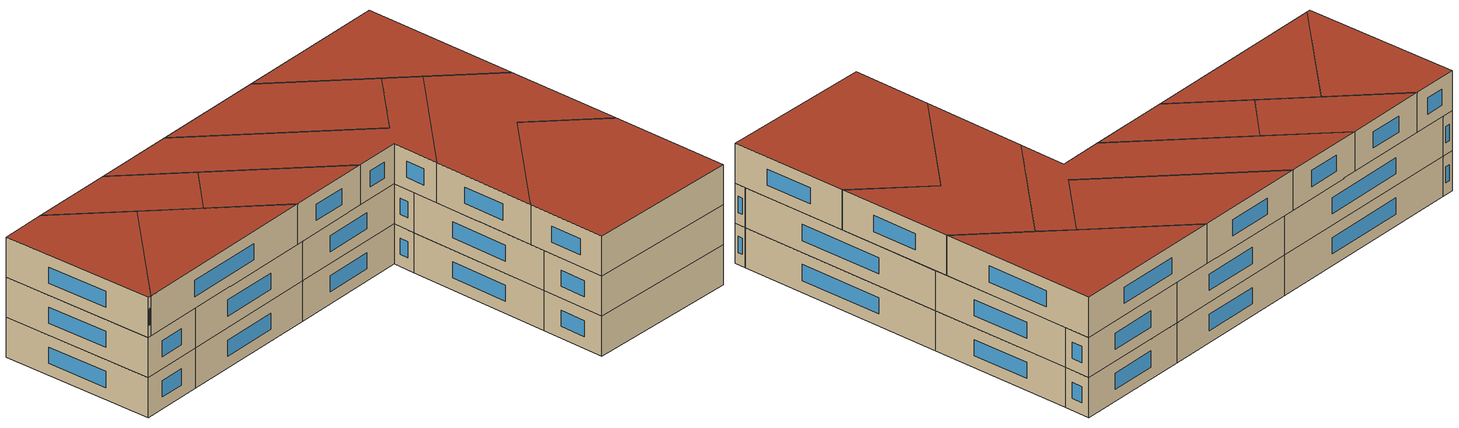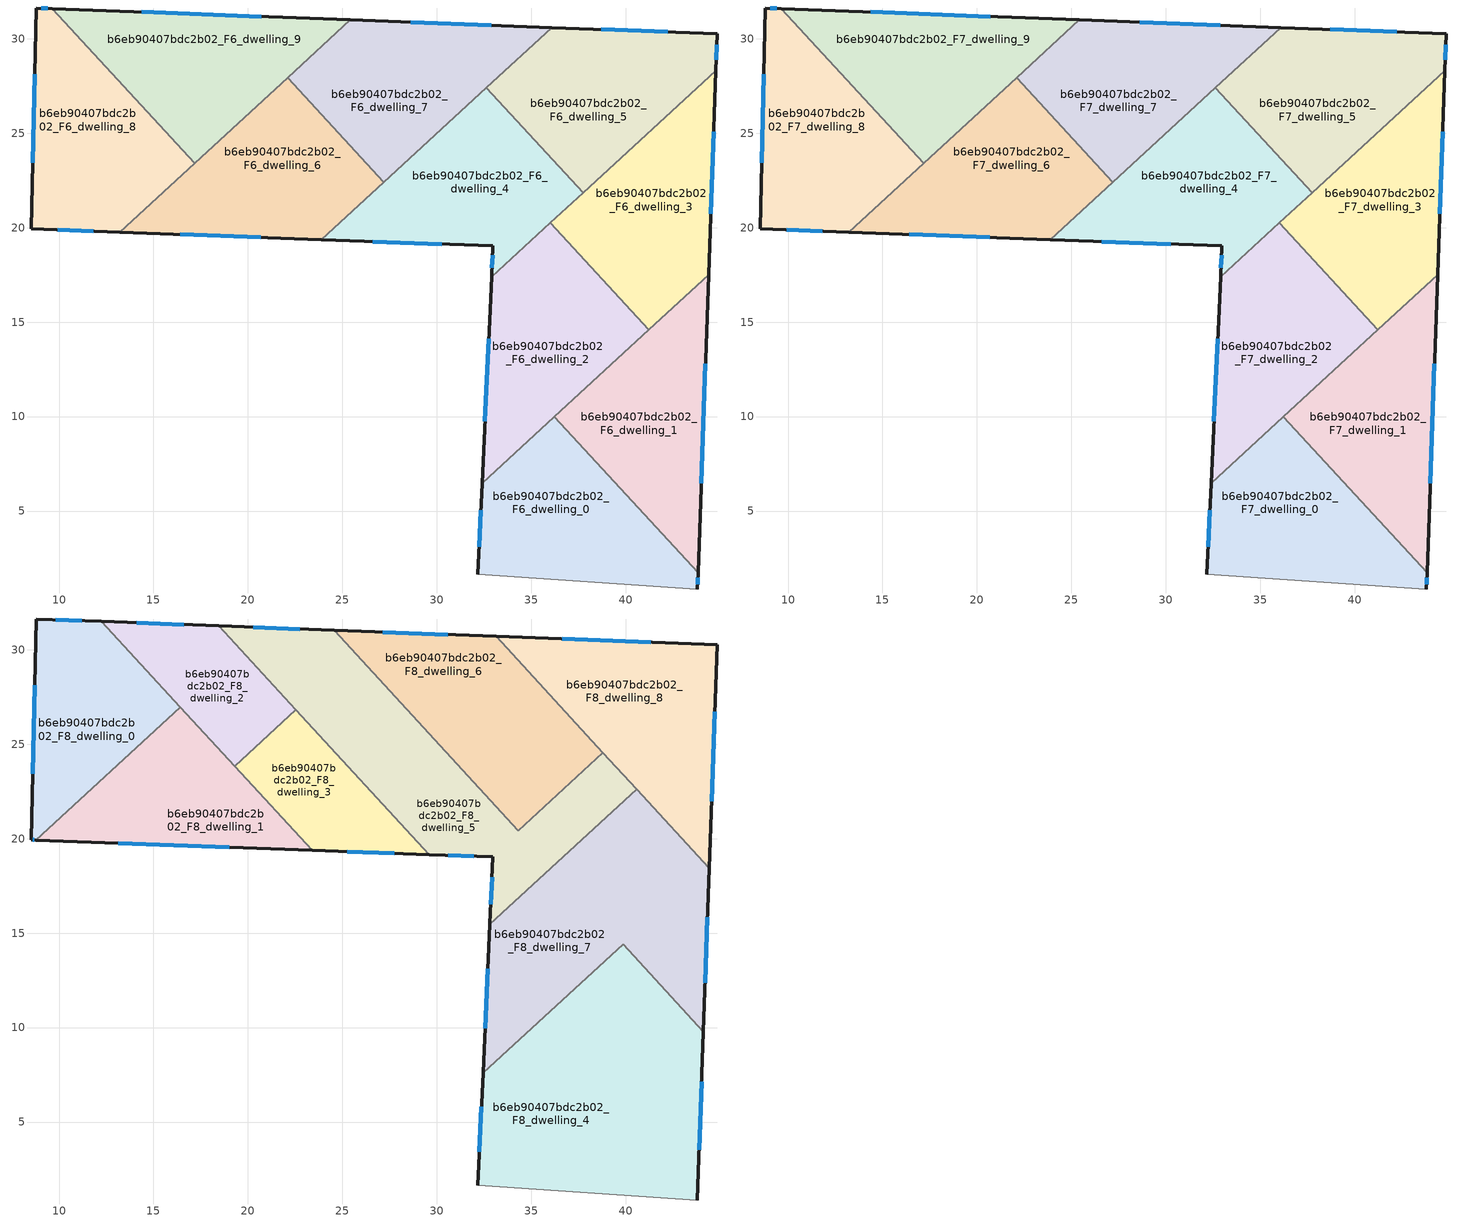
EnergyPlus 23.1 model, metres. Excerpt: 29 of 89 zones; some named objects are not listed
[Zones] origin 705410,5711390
b6eb90407bdc2b02_F6_dwelling_0
 floor to b6eb90407bdc2b02_F5_dwelling_0 (EU_floor_Construction): 36.22,10 43.82,1.74 43.79,0.87 32.17,1.66 32.39,6.48 z18
 wall outside (EU_wall_Construction): 43.79,0.87 43.82,1.74 / 32.39,6.48 32.17,1.66 z18:21
 wall to b6eb90407bdc2b02_F6_dwelling_1 (EU_wall_Construction): 43.82,1.74 36.22,10 z18:21
 wall adiabatic (EU_wall_Construction): 32.17,1.66 43.79,0.87 z18:21
 wall to b6eb90407bdc2b02_F6_dwelling_2 (EU_wall_Construction): 36.22,10 32.39,6.48 z18:21
 window (EU_Window_Construction): 43.8,1.13 43.82,1.48 / 32.33,5.04 32.24,3.1 z18.9:20.1
b6eb90407bdc2b02_F6_dwelling_1
 floor to b6eb90407bdc2b02_F5_dwelling_1 (EU_floor_Construction): 44.38,17.52 43.82,1.74 36.22,10 z18
 wall outside (EU_wall_Construction): 43.82,1.74 44.38,17.52 z18:21
 wall to b6eb90407bdc2b02_F6_dwelling_3 (EU_wall_Construction): 44.38,17.52 41.21,14.6 z18:21
 wall to b6eb90407bdc2b02_F6_dwelling_2 (EU_wall_Construction): 41.21,14.6 36.22,10 z18:21
 window (EU_Window_Construction): 43.99,6.46 44.22,12.79 z18.9:20.1
b6eb90407bdc2b02_F6_dwelling_2
 floor to b6eb90407bdc2b02_F5_dwelling_2 (EU_floor_Construction): 36.01,20.25 41.21,14.6 32.39,6.48 32.9,17.39 z18
 wall outside (EU_wall_Construction): 32.9,17.39 32.39,6.48 z18:21
 wall to b6eb90407bdc2b02_F6_dwelling_3 (EU_wall_Construction): 41.21,14.6 36.01,20.25 z18:21
 wall to b6eb90407bdc2b02_F6_dwelling_4 (EU_wall_Construction): 36.01,20.25 32.9,17.39 z18:21
 window (EU_Window_Construction): 32.74,14.12 32.54,9.75 z18.9:20.1
b6eb90407bdc2b02_F6_dwelling_3
 floor to b6eb90407bdc2b02_F5_dwelling_3 (EU_floor_Construction): 44.77,28.31 44.38,17.52 41.21,14.6 36.01,20.25 z18
 wall outside (EU_wall_Construction): 44.38,17.52 44.77,28.31 z18:21
 wall to b6eb90407bdc2b02_F6_dwelling_5 (EU_wall_Construction): 44.77,28.31 37.74,21.85 z18:21
 wall to b6eb90407bdc2b02_F6_dwelling_4 (EU_wall_Construction): 37.74,21.85 36.01,20.25 z18:21
 window (EU_Window_Construction): 44.5,20.75 44.65,25.08 z18.9:20.1
b6eb90407bdc2b02_F6_dwelling_4
 floor to b6eb90407bdc2b02_F5_dwelling_4 (EU_floor_Construction): 32.63,27.41 37.74,21.85 32.9,17.39 32.97,19.03 23.89,19.37 z18
 wall outside (EU_wall_Construction): 23.89,19.37 32.97,19.03 32.9,17.39 z18:21
 wall to b6eb90407bdc2b02_F6_dwelling_5 (EU_wall_Construction): 37.74,21.85 32.63,27.41 z18:21
 wall to b6eb90407bdc2b02_F6_dwelling_7 (EU_wall_Construction): 32.63,27.41 27.2,22.42 z18:21
 wall to b6eb90407bdc2b02_F6_dwelling_6 (EU_wall_Construction): 27.2,22.42 23.89,19.37 z18:21
 window (EU_Window_Construction): 32.95,18.54 32.92,17.88 / 26.6,19.27 30.25,19.13 z18.9:20.1
b6eb90407bdc2b02_F6_dwelling_5
 floor to b6eb90407bdc2b02_F5_dwelling_5 (EU_floor_Construction): 44.83,30.26 44.77,28.31 37.74,21.85 32.63,27.41 36.08,30.59 z18
 wall outside (EU_wall_Construction): 44.77,28.31 44.83,30.26 36.08,30.59 z18:21
 wall to b6eb90407bdc2b02_F6_dwelling_7 (EU_wall_Construction): 36.08,30.59 32.63,27.41 z18:21
 window (EU_Window_Construction): 42.21,30.36 38.7,30.49 / 44.79,28.9 44.81,29.68 z18.9:20.1
b6eb90407bdc2b02_F6_dwelling_6
 floor to b6eb90407bdc2b02_F5_dwelling_6 (EU_floor_Construction): 22.11,27.95 27.2,22.42 23.89,19.37 13.21,19.76 z18
 wall outside (EU_wall_Construction): 13.21,19.76 23.89,19.37 z18:21
 wall to b6eb90407bdc2b02_F6_dwelling_7 (EU_wall_Construction): 27.2,22.42 22.11,27.95 z18:21
 wall to b6eb90407bdc2b02_F6_dwelling_9 (EU_wall_Construction): 22.11,27.95 17.18,23.41 z18:21
 wall to b6eb90407bdc2b02_F6_dwelling_8 (EU_wall_Construction): 17.18,23.41 13.21,19.76 z18:21
 window (EU_Window_Construction): 16.41,19.64 20.69,19.49 z18.9:20.1
b6eb90407bdc2b02_F6_dwelling_7
 floor to b6eb90407bdc2b02_F5_dwelling_7 (EU_floor_Construction): 36.08,30.59 27.2,22.42 22.11,27.95 25.42,31 z18
 wall outside (EU_wall_Construction): 36.08,30.59 25.42,31 z18:21
 wall to b6eb90407bdc2b02_F6_dwelling_9 (EU_wall_Construction): 25.42,31 22.11,27.95 z18:21
 window (EU_Window_Construction): 32.89,30.71 28.61,30.88 z18.9:20.1
b6eb90407bdc2b02_F6_dwelling_8
 floor to b6eb90407bdc2b02_F5_dwelling_8 (EU_floor_Construction): 9.65,31.6 17.18,23.41 13.21,19.76 8.54,19.94 8.8,31.63 z18
 wall outside (EU_wall_Construction): 9.65,31.6 8.8,31.63 8.54,19.94 13.21,19.76 z18:21
 wall to b6eb90407bdc2b02_F6_dwelling_9 (EU_wall_Construction): 17.18,23.41 9.65,31.6 z18:21
 window (EU_Window_Construction): 9.94,19.88 11.81,19.81 / 8.72,28.13 8.61,23.44 / 9.39,31.61 9.05,31.62 z18.9:20.1
b6eb90407bdc2b02_F6_dwelling_9
 floor to b6eb90407bdc2b02_F5_dwelling_9 (EU_floor_Construction): 25.42,31 17.18,23.41 9.65,31.6 z18
 wall outside (EU_wall_Construction): 25.42,31 9.65,31.6 z18:21
 window (EU_Window_Construction): 20.7,31.18 14.37,31.42 z18.9:20.1
b6eb90407bdc2b02_F7_dwelling_0
 floor to b6eb90407bdc2b02_F6_dwelling_0 (EU_floor_Construction): 36.22,10 43.82,1.74 43.79,0.87 32.17,1.66 32.39,6.48 z21
 wall outside (EU_wall_Construction): 43.79,0.87 43.82,1.74 / 32.39,6.48 32.17,1.66 z21:24
 wall to b6eb90407bdc2b02_F7_dwelling_1 (EU_wall_Construction): 43.82,1.74 36.22,10 z21:24
 wall adiabatic (EU_wall_Construction): 32.17,1.66 43.79,0.87 z21:24
 wall to b6eb90407bdc2b02_F7_dwelling_2 (EU_wall_Construction): 36.22,10 32.39,6.48 z21:24
 window (EU_Window_Construction): 43.8,1.13 43.82,1.48 / 32.33,5.04 32.24,3.1 z21.9:23.1
b6eb90407bdc2b02_F7_dwelling_1
 floor to b6eb90407bdc2b02_F6_dwelling_1 (EU_floor_Construction): 44.38,17.52 43.82,1.74 36.22,10 z21
 wall outside (EU_wall_Construction): 43.82,1.74 44.38,17.52 z21:24
 wall to b6eb90407bdc2b02_F7_dwelling_3 (EU_wall_Construction): 44.38,17.52 41.21,14.6 z21:24
 wall to b6eb90407bdc2b02_F7_dwelling_2 (EU_wall_Construction): 41.21,14.6 36.22,10 z21:24
 window (EU_Window_Construction): 43.99,6.46 44.22,12.79 z21.9:23.1
b6eb90407bdc2b02_F7_dwelling_2
 floor to b6eb90407bdc2b02_F6_dwelling_2 (EU_floor_Construction): 36.01,20.25 41.21,14.6 32.39,6.48 32.9,17.39 z21
 wall outside (EU_wall_Construction): 32.9,17.39 32.39,6.48 z21:24
 wall to b6eb90407bdc2b02_F7_dwelling_3 (EU_wall_Construction): 41.21,14.6 36.01,20.25 z21:24
 wall to b6eb90407bdc2b02_F7_dwelling_4 (EU_wall_Construction): 36.01,20.25 32.9,17.39 z21:24
 window (EU_Window_Construction): 32.74,14.12 32.54,9.75 z21.9:23.1
b6eb90407bdc2b02_F7_dwelling_3
 floor to b6eb90407bdc2b02_F6_dwelling_3 (EU_floor_Construction): 44.77,28.31 44.38,17.52 41.21,14.6 36.01,20.25 z21
 wall outside (EU_wall_Construction): 44.38,17.52 44.77,28.31 z21:24
 wall to b6eb90407bdc2b02_F7_dwelling_5 (EU_wall_Construction): 44.77,28.31 37.74,21.85 z21:24
 wall to b6eb90407bdc2b02_F7_dwelling_4 (EU_wall_Construction): 37.74,21.85 36.01,20.25 z21:24
 window (EU_Window_Construction): 44.5,20.75 44.65,25.08 z21.9:23.1
b6eb90407bdc2b02_F7_dwelling_4
 floor to b6eb90407bdc2b02_F6_dwelling_4 (EU_floor_Construction): 32.63,27.41 37.74,21.85 32.9,17.39 32.97,19.03 23.89,19.37 z21
 wall outside (EU_wall_Construction): 23.89,19.37 32.97,19.03 32.9,17.39 z21:24
 wall to b6eb90407bdc2b02_F7_dwelling_5 (EU_wall_Construction): 37.74,21.85 32.63,27.41 z21:24
 wall to b6eb90407bdc2b02_F7_dwelling_7 (EU_wall_Construction): 32.63,27.41 27.2,22.42 z21:24
 wall to b6eb90407bdc2b02_F7_dwelling_6 (EU_wall_Construction): 27.2,22.42 23.89,19.37 z21:24
 window (EU_Window_Construction): 32.95,18.54 32.92,17.88 / 26.6,19.27 30.25,19.13 z21.9:23.1
b6eb90407bdc2b02_F7_dwelling_5
 floor to b6eb90407bdc2b02_F6_dwelling_5 (EU_floor_Construction): 44.83,30.26 44.77,28.31 37.74,21.85 32.63,27.41 36.08,30.59 z21
 wall outside (EU_wall_Construction): 44.77,28.31 44.83,30.26 36.08,30.59 z21:24
 wall to b6eb90407bdc2b02_F7_dwelling_7 (EU_wall_Construction): 36.08,30.59 32.63,27.41 z21:24
 window (EU_Window_Construction): 42.21,30.36 38.7,30.49 / 44.79,28.9 44.81,29.68 z21.9:23.1
b6eb90407bdc2b02_F7_dwelling_6
 floor to b6eb90407bdc2b02_F6_dwelling_6 (EU_floor_Construction): 22.11,27.95 27.2,22.42 23.89,19.37 13.21,19.76 z21
 wall outside (EU_wall_Construction): 13.21,19.76 23.89,19.37 z21:24
 wall to b6eb90407bdc2b02_F7_dwelling_7 (EU_wall_Construction): 27.2,22.42 22.11,27.95 z21:24
 wall to b6eb90407bdc2b02_F7_dwelling_9 (EU_wall_Construction): 22.11,27.95 17.18,23.41 z21:24
 wall to b6eb90407bdc2b02_F7_dwelling_8 (EU_wall_Construction): 17.18,23.41 13.21,19.76 z21:24
 window (EU_Window_Construction): 16.41,19.64 20.69,19.49 z21.9:23.1
b6eb90407bdc2b02_F7_dwelling_7
 floor to b6eb90407bdc2b02_F6_dwelling_7 (EU_floor_Construction): 36.08,30.59 27.2,22.42 22.11,27.95 25.42,31 z21
 wall outside (EU_wall_Construction): 36.08,30.59 25.42,31 z21:24
 wall to b6eb90407bdc2b02_F7_dwelling_9 (EU_wall_Construction): 25.42,31 22.11,27.95 z21:24
 window (EU_Window_Construction): 32.89,30.71 28.61,30.88 z21.9:23.1
b6eb90407bdc2b02_F7_dwelling_8
 floor to b6eb90407bdc2b02_F6_dwelling_8 (EU_floor_Construction): 9.65,31.6 17.18,23.41 13.21,19.76 8.54,19.94 8.8,31.63 z21
 wall outside (EU_wall_Construction): 9.65,31.6 8.8,31.63 8.54,19.94 13.21,19.76 z21:24
 wall to b6eb90407bdc2b02_F7_dwelling_9 (EU_wall_Construction): 17.18,23.41 9.65,31.6 z21:24
 window (EU_Window_Construction): 9.94,19.88 11.81,19.81 / 8.72,28.13 8.61,23.44 / 9.39,31.61 9.05,31.62 z21.9:23.1
b6eb90407bdc2b02_F7_dwelling_9
 floor to b6eb90407bdc2b02_F6_dwelling_9 (EU_floor_Construction): 25.42,31 17.18,23.41 9.65,31.6 z21
 wall outside (EU_wall_Construction): 25.42,31 9.65,31.6 z21:24
 window (EU_Window_Construction): 20.7,31.18 14.37,31.42 z21.9:23.1
b6eb90407bdc2b02_F8_dwelling_0
 floor to b6eb90407bdc2b02_F7_dwelling_8 (EU_floor_Construction): 9.65,31.6 15.06,25.72 8.77,19.93 8.54,19.94 8.8,31.63 z24
 floor to b6eb90407bdc2b02_F7_dwelling_9 (EU_floor_Construction): 12.24,31.5 16.42,26.97 15.06,25.72 9.65,31.6 z24
 wall outside (EU_wall_Construction): 12.24,31.5 8.8,31.63 8.54,19.94 8.77,19.93 z24:27
 wall to b6eb90407bdc2b02_F8_dwelling_1 (EU_wall_Construction): 8.77,19.93 16.42,26.97 z24:27
 wall to b6eb90407bdc2b02_F8_dwelling_2 (EU_wall_Construction): 16.42,26.97 12.24,31.5 z24:27
 window (EU_Window_Construction): 8.61,19.93 8.7,19.93 / 8.72,28.13 8.61,23.44 / 11.21,31.54 9.83,31.59 z24.9:26.1
 roof outside (EU_roof_Construction): 16.42,26.97 12.24,31.5 8.8,31.63 8.54,19.94 8.77,19.93 z27
b6eb90407bdc2b02_F8_dwelling_1
 floor to b6eb90407bdc2b02_F7_dwelling_6 (EU_floor_Construction): 18.54,24.66 23.39,19.39 13.22,19.76 z24
 floor to b6eb90407bdc2b02_F7_dwelling_8 (EU_floor_Construction): 15.06,25.72 17.18,23.41 13.22,19.76 8.77,19.93 z24
 floor to b6eb90407bdc2b02_F7_dwelling_9 (EU_floor_Construction): 16.42,26.97 18.54,24.66 17.18,23.41 15.06,25.72 z24
 wall outside (EU_wall_Construction): 8.77,19.93 23.39,19.39 z24:27
 wall to b6eb90407bdc2b02_F8_dwelling_3 (EU_wall_Construction): 23.39,19.39 19.3,23.83 z24:27
 wall to b6eb90407bdc2b02_F8_dwelling_2 (EU_wall_Construction): 19.3,23.83 16.42,26.97 z24:27
 window (EU_Window_Construction): 13.14,19.77 19.01,19.55 z24.9:26.1
 roof outside (EU_roof_Construction): 23.39,19.39 16.42,26.97 8.77,19.93 z27
b6eb90407bdc2b02_F8_dwelling_2
 floor to b6eb90407bdc2b02_F7_dwelling_9 (EU_floor_Construction): 18.45,31.26 21.78,27.65 18.54,24.66 12.24,31.5 z24
 floor to b6eb90407bdc2b02_F7_dwelling_6 (EU_floor_Construction): 21.78,27.65 22.54,26.82 19.3,23.83 18.54,24.66 z24
 wall outside (EU_wall_Construction): 18.45,31.26 12.24,31.5 z24:27
 wall to b6eb90407bdc2b02_F8_dwelling_3 (EU_wall_Construction): 19.3,23.83 22.54,26.82 z24:27
 wall to b6eb90407bdc2b02_F8_dwelling_5 (EU_wall_Construction): 22.54,26.82 18.45,31.26 z24:27
 window (EU_Window_Construction): 16.59,31.33 14.1,31.43 z24.9:26.1
 roof outside (EU_roof_Construction): 22.54,26.82 18.45,31.26 12.24,31.5 19.3,23.83 z27
b6eb90407bdc2b02_F8_dwelling_3
 floor to b6eb90407bdc2b02_F7_dwelling_4 (EU_floor_Construction): 26.87,22.11 29.59,19.16 23.89,19.37 z24
 floor to b6eb90407bdc2b02_F7_dwelling_6 (EU_floor_Construction): 22.54,26.82 26.87,22.11 23.89,19.37 23.39,19.39 19.3,23.83 z24
 wall outside (EU_wall_Construction): 23.39,19.39 29.59,19.16 z24:27
 wall to b6eb90407bdc2b02_F8_dwelling_5 (EU_wall_Construction): 29.59,19.16 22.54,26.82 z24:27
 window (EU_Window_Construction): 25.25,19.32 27.74,19.23 z24.9:26.1
 roof outside (EU_roof_Construction): 29.59,19.16 22.54,26.82 19.3,23.83 23.39,19.39 z27
b6eb90407bdc2b02_F8_dwelling_4
 floor to b6eb90407bdc2b02_F7_dwelling_0 (EU_floor_Construction): 36.22,10 43.82,1.74 43.79,0.87 32.17,1.66 32.39,6.48 z24
 floor to b6eb90407bdc2b02_F7_dwelling_1 (EU_floor_Construction): 40.39,13.84 44.11,9.79 43.82,1.74 36.22,10 z24
 floor to b6eb90407bdc2b02_F7_dwelling_2 (EU_floor_Construction): 39.85,14.42 40.39,13.84 32.39,6.48 32.44,7.6 z24
 wall outside (EU_wall_Construction): 32.44,7.6 32.17,1.66 / 43.79,0.87 44.11,9.79 z24:27
 wall adiabatic (EU_wall_Construction): 32.17,1.66 43.79,0.87 z24:27
 wall to b6eb90407bdc2b02_F8_dwelling_7 (EU_wall_Construction): 44.11,9.79 39.85,14.42 32.44,7.6 z24:27
 window (EU_Window_Construction): 32.36,5.82 32.25,3.44 / 43.89,3.54 44.02,7.12 z24.9:26.1
 roof outside (EU_roof_Construction): 43.79,0.87 44.11,9.79 39.85,14.42 32.44,7.6 32.17,1.66 z27
b6eb90407bdc2b02_F8_dwelling_5
 floor to b6eb90407bdc2b02_F7_dwelling_2 (EU_floor_Construction): 36.01,20.25 36.92,19.26 32.81,15.47 32.9,17.39 z24
 floor to b6eb90407bdc2b02_F7_dwelling_4 (EU_floor_Construction): 36.88,22.79 37.74,21.85 32.9,17.39 32.97,19.03 29.59,19.16 26.87,22.11 30.06,25.05 34.32,20.43 z24
 floor to b6eb90407bdc2b02_F7_dwelling_7 (EU_floor_Construction): 24.97,30.59 30.06,25.05 27.2,22.42 22.11,27.95 z24
 floor to b6eb90407bdc2b02_F7_dwelling_5 (EU_floor_Construction): 38.79,24.55 39.66,23.61 37.74,21.85 36.88,22.79 z24
 floor to b6eb90407bdc2b02_F7_dwelling_9 (EU_floor_Construction): 24.57,31.03 24.97,30.59 21.78,27.65 18.45,31.26 z24
 floor to b6eb90407bdc2b02_F7_dwelling_6 (EU_floor_Construction): 22.11,27.95 27.2,22.42 26.87,22.11 21.78,27.65 z24
 floor to b6eb90407bdc2b02_F7_dwelling_3 (EU_floor_Construction): 39.66,23.61 40.57,22.62 36.92,19.26 36.01,20.25 z24
 wall outside (EU_wall_Construction): 29.59,19.16 32.97,19.03 32.81,15.47 / 24.56,31.03 18.45,31.26 z24:27
 wall to b6eb90407bdc2b02_F8_dwelling_6 (EU_wall_Construction): 38.79,24.55 34.32,20.43 24.56,31.03 z24:27
 wall to b6eb90407bdc2b02_F8_dwelling_7 (EU_wall_Construction): 32.81,15.47 40.57,22.62 z24:27
 wall to b6eb90407bdc2b02_F8_dwelling_8 (EU_wall_Construction): 40.57,22.62 38.79,24.55 z24:27
 window (EU_Window_Construction): 30.6,19.12 31.96,19.07 / 22.74,31.1 20.28,31.19 / 32.92,17.97 32.86,16.53 z24.9:26.1
 roof outside (EU_roof_Construction): 40.57,22.62 38.79,24.55 34.32,20.43 24.56,31.03 18.45,31.26 29.59,19.16 32.97,19.03 32.81,15.47 z27
b6eb90407bdc2b02_F8_dwelling_6
 floor to b6eb90407bdc2b02_F7_dwelling_5 (EU_floor_Construction): 34.54,29.17 38.79,24.55 36.88,22.79 32.63,27.41 z24
 floor to b6eb90407bdc2b02_F7_dwelling_7 (EU_floor_Construction): 33.13,30.7 34.54,29.17 30.06,25.05 24.97,30.59 25.42,31 z24
 floor to b6eb90407bdc2b02_F7_dwelling_4 (EU_floor_Construction): 32.63,27.41 36.88,22.79 34.32,20.43 30.06,25.05 z24
 floor to b6eb90407bdc2b02_F7_dwelling_9 (EU_floor_Construction): 25.42,31 24.97,30.59 24.57,31.03 z24
 wall outside (EU_wall_Construction): 33.13,30.7 24.56,31.03 z24:27
 wall to b6eb90407bdc2b02_F8_dwelling_8 (EU_wall_Construction): 38.79,24.55 33.13,30.7 z24:27
 window (EU_Window_Construction): 30.57,30.8 27.13,30.93 z24.9:26.1
 roof outside (EU_roof_Construction): 38.79,24.55 33.13,30.7 24.56,31.03 34.32,20.43 z27
b6eb90407bdc2b02_F8_dwelling_7
 floor to b6eb90407bdc2b02_F7_dwelling_2 (EU_floor_Construction): 36.92,19.26 41.21,14.6 40.39,13.84 39.85,14.42 32.44,7.6 32.81,15.47 z24
 floor to b6eb90407bdc2b02_F7_dwelling_3 (EU_floor_Construction): 40.57,22.62 44.42,18.44 44.38,17.52 41.21,14.6 36.92,19.26 z24
 floor to b6eb90407bdc2b02_F7_dwelling_1 (EU_floor_Construction): 44.38,17.52 44.11,9.79 40.39,13.84 z24
 wall outside (EU_wall_Construction): 32.81,15.47 32.44,7.6 / 44.11,9.79 44.42,18.44 z24:27
 wall to b6eb90407bdc2b02_F8_dwelling_8 (EU_wall_Construction): 44.42,18.44 40.57,22.62 z24:27
 window (EU_Window_Construction): 32.7,13.11 32.55,9.95 / 44.2,12.38 44.32,15.85 z24.9:26.1
 roof outside (EU_roof_Construction): 44.11,9.79 44.42,18.44 40.57,22.62 32.81,15.47 32.44,7.6 39.85,14.42 z27
b6eb90407bdc2b02_F8_dwelling_8
 floor to b6eb90407bdc2b02_F7_dwelling_5 (EU_floor_Construction): 44.83,30.26 44.77,28.31 39.66,23.61 34.54,29.17 36.08,30.59 z24
 floor to b6eb90407bdc2b02_F7_dwelling_3 (EU_floor_Construction): 44.77,28.31 44.42,18.44 39.66,23.61 z24
 floor to b6eb90407bdc2b02_F7_dwelling_7 (EU_floor_Construction): 36.08,30.59 34.54,29.17 33.13,30.7 z24
 wall outside (EU_wall_Construction): 44.42,18.44 44.83,30.26 33.13,30.7 z24:27
 window (EU_Window_Construction): 44.54,21.98 44.71,26.72 / 41.33,30.39 36.64,30.57 z24.9:26.1
 roof outside (EU_roof_Construction): 44.42,18.44 44.83,30.26 33.13,30.7 z27
[Building]
EU S2 Campaign: North Axis=0; Terrain=City; Solar Distribution=FullExterior
[Site:Location]
London: Latitude=51.5; Longitude=-0.5; Time Zone=0; Elevation=25
[SizingPeriod:WeatherFileDays]
AnnualSizingPeriod: Begin Month=1; Begin Day of Month=1; End Month=12; End Day of Month=31; Day of Week for Start Day=Monday; Use Weather File Daylight Saving Period=No; Use Weather File Rain and Snow Indicators=No
[MATERIAL]
EU_InternalMass_Material: Roughness=MediumRough; Thickness=0.1; Conductivity=1; Density=1800; Specific Heat=900; Thermal Absorptance=0.9; Solar Absorptance=0.7; Visible Absorptance=0.7
[MATERIAL:NOMASS] Roughness=MediumRough; Thermal Absorptance=0.9; Solar Absorptance=0.7; Visible Absorptance=0.7
Name | Thermal Resistance
EU_wall_NoMass | 1.04674
EU_roof_NoMass | 4.32442
EU_floor_NoMass | 2.04616
[WINDOWMATERIAL:SIMPLEGLAZINGSYSTEM]
EU_Window_SimpleGlazing: UFactor=4.25843; Solar Heat Gain Coefficient=0.85; Visible Transmittance=0.85
[CONSTRUCTION]
EU_wall_Construction: EU_wall_NoMass
EU_roof_Construction: EU_roof_NoMass
EU_floor_Construction: EU_floor_NoMass
EU_Window_Construction: EU_Window_SimpleGlazing
EU_InternalMass_Construction: EU_InternalMass_Material
[ZONE] Type=1; Multiplier=1; Ceiling Height=autocalculate; Floor Area=autocalculate; Part of Total Floor Area=Yes
Name | Volume
b6eb90407bdc2b02_F6_dwelling_0; b6eb90407bdc2b02_F7_dwelling_0 | 186.964
b6eb90407bdc2b02_F8_dwelling_0 | 160.61
b6eb90407bdc2b02_F6_dwelling_1; b6eb90407bdc2b02_F7_dwelling_1 | 186.929
b6eb90407bdc2b02_F8_dwelling_1 | 160.604
b6eb90407bdc2b02_F6_dwelling_2; b6eb90407bdc2b02_F7_dwelling_2 | 186.943
b6eb90407bdc2b02_F8_dwelling_2 | 108.779
b6eb90407bdc2b02_F6_dwelling_3; b6eb90407bdc2b02_F7_dwelling_3 | 186.94
b6eb90407bdc2b02_F8_dwelling_3 | 108.795
b6eb90407bdc2b02_F6_dwelling_4; b6eb90407bdc2b02_F7_dwelling_4 | 186.948
b6eb90407bdc2b02_F8_dwelling_4 | 353.746
b6eb90407bdc2b02_F6_dwelling_5; b6eb90407bdc2b02_F7_dwelling_5 | 186.931
b6eb90407bdc2b02_F8_dwelling_5 | 280.723
b6eb90407bdc2b02_F6_dwelling_6; b6eb90407bdc2b02_F7_dwelling_6 | 186.949
b6eb90407bdc2b02_F8_dwelling_6 | 207.71
b6eb90407bdc2b02_F6_dwelling_7; b6eb90407bdc2b02_F7_dwelling_7 | 186.944
b6eb90407bdc2b02_F8_dwelling_7 | 280.734
b6eb90407bdc2b02_F6_dwelling_8; b6eb90407bdc2b02_F7_dwelling_8 | 186.927
b6eb90407bdc2b02_F8_dwelling_8 | 207.703
b6eb90407bdc2b02_F6_dwelling_9; b6eb90407bdc2b02_F7_dwelling_9 | 186.934
[INTERNALMASS] Construction=EU_InternalMass_Construction
Name | Zone or ZoneList | Surface Area
b6eb90407bdc2b02_F6_dwelling_0_EU_InternalMass | b6eb90407bdc2b02_F6_dwelling_0 | 62.3211
b6eb90407bdc2b02_F6_dwelling_1_EU_InternalMass | b6eb90407bdc2b02_F6_dwelling_1 | 62.3097
b6eb90407bdc2b02_F6_dwelling_2_EU_InternalMass | b6eb90407bdc2b02_F6_dwelling_2 | 62.3146
b6eb90407bdc2b02_F6_dwelling_3_EU_InternalMass | b6eb90407bdc2b02_F6_dwelling_3 | 62.3135
b6eb90407bdc2b02_F6_dwelling_4_EU_InternalMass | b6eb90407bdc2b02_F6_dwelling_4 | 62.316
b6eb90407bdc2b02_F6_dwelling_5_EU_InternalMass | b6eb90407bdc2b02_F6_dwelling_5 | 62.31
b6eb90407bdc2b02_F6_dwelling_6_EU_InternalMass | b6eb90407bdc2b02_F6_dwelling_6 | 62.3165
b6eb90407bdc2b02_F6_dwelling_7_EU_InternalMass | b6eb90407bdc2b02_F6_dwelling_7 | 62.3146
b6eb90407bdc2b02_F6_dwelling_8_EU_InternalMass | b6eb90407bdc2b02_F6_dwelling_8 | 62.3094
b6eb90407bdc2b02_F6_dwelling_9_EU_InternalMass | b6eb90407bdc2b02_F6_dwelling_9 | 62.3113
b6eb90407bdc2b02_F7_dwelling_0_EU_InternalMass | b6eb90407bdc2b02_F7_dwelling_0 | 62.3211
b6eb90407bdc2b02_F7_dwelling_1_EU_InternalMass | b6eb90407bdc2b02_F7_dwelling_1 | 62.3097
b6eb90407bdc2b02_F7_dwelling_2_EU_InternalMass | b6eb90407bdc2b02_F7_dwelling_2 | 62.3146
b6eb90407bdc2b02_F7_dwelling_3_EU_InternalMass | b6eb90407bdc2b02_F7_dwelling_3 | 62.3135
b6eb90407bdc2b02_F7_dwelling_4_EU_InternalMass | b6eb90407bdc2b02_F7_dwelling_4 | 62.316
b6eb90407bdc2b02_F7_dwelling_5_EU_InternalMass | b6eb90407bdc2b02_F7_dwelling_5 | 62.31
b6eb90407bdc2b02_F7_dwelling_6_EU_InternalMass | b6eb90407bdc2b02_F7_dwelling_6 | 62.3165
b6eb90407bdc2b02_F7_dwelling_7_EU_InternalMass | b6eb90407bdc2b02_F7_dwelling_7 | 62.3146
b6eb90407bdc2b02_F7_dwelling_8_EU_InternalMass | b6eb90407bdc2b02_F7_dwelling_8 | 62.3094
b6eb90407bdc2b02_F7_dwelling_9_EU_InternalMass | b6eb90407bdc2b02_F7_dwelling_9 | 62.3113
b6eb90407bdc2b02_F8_dwelling_0_EU_InternalMass | b6eb90407bdc2b02_F8_dwelling_0 | 53.5337
b6eb90407bdc2b02_F8_dwelling_1_EU_InternalMass | b6eb90407bdc2b02_F8_dwelling_1 | 53.5341
b6eb90407bdc2b02_F8_dwelling_2_EU_InternalMass | b6eb90407bdc2b02_F8_dwelling_2 | 36.2597
b6eb90407bdc2b02_F8_dwelling_3_EU_InternalMass | b6eb90407bdc2b02_F8_dwelling_3 | 36.2637
b6eb90407bdc2b02_F8_dwelling_4_EU_InternalMass | b6eb90407bdc2b02_F8_dwelling_4 | 117.912
b6eb90407bdc2b02_F8_dwelling_5_EU_InternalMass | b6eb90407bdc2b02_F8_dwelling_5 | 93.5744
b6eb90407bdc2b02_F8_dwelling_6_EU_InternalMass | b6eb90407bdc2b02_F8_dwelling_6 | 69.2347
b6eb90407bdc2b02_F8_dwelling_7_EU_InternalMass | b6eb90407bdc2b02_F8_dwelling_7 | 93.5787
b6eb90407bdc2b02_F8_dwelling_8_EU_InternalMass | b6eb90407bdc2b02_F8_dwelling_8 | 69.2343
[OTHEREQUIPMENT] Fuel Type=Electricity; Design Level Calculation Method=Watts/Area; Power per Zone Floor Area=1; Fraction Latent=0; Fraction Radiant=0; Fraction Lost=0; Carbon Dioxide Generation Rate=0; EndUse Subcategory=EU_Step8_InternalGains
Name | Zone or ZoneList or Space or SpaceList | Schedule
EU_Step8_InternalGain_b6eb90407bdc2b02_F6_dwelling_0_f000 | b6eb90407bdc2b02_F6_dwelling_0 | EU_Step8_GainSchedule_b6eb90407bdc2b02_F6_dwelling_0_f000
EU_Step8_InternalGain_b6eb90407bdc2b02_F6_dwelling_1_f000 | b6eb90407bdc2b02_F6_dwelling_1 | EU_Step8_GainSchedule_b6eb90407bdc2b02_F6_dwelling_1_f000
EU_Step8_InternalGain_b6eb90407bdc2b02_F6_dwelling_2_f000 | b6eb90407bdc2b02_F6_dwelling_2 | EU_Step8_GainSchedule_b6eb90407bdc2b02_F6_dwelling_2_f000
EU_Step8_InternalGain_b6eb90407bdc2b02_F6_dwelling_3_f000 | b6eb90407bdc2b02_F6_dwelling_3 | EU_Step8_GainSchedule_b6eb90407bdc2b02_F6_dwelling_3_f000
EU_Step8_InternalGain_b6eb90407bdc2b02_F6_dwelling_4_f000 | b6eb90407bdc2b02_F6_dwelling_4 | EU_Step8_GainSchedule_b6eb90407bdc2b02_F6_dwelling_4_f000
EU_Step8_InternalGain_b6eb90407bdc2b02_F6_dwelling_5_f000 | b6eb90407bdc2b02_F6_dwelling_5 | EU_Step8_GainSchedule_b6eb90407bdc2b02_F6_dwelling_5_f000
EU_Step8_InternalGain_b6eb90407bdc2b02_F6_dwelling_6_f000 | b6eb90407bdc2b02_F6_dwelling_6 | EU_Step8_GainSchedule_b6eb90407bdc2b02_F6_dwelling_6_f000
EU_Step8_InternalGain_b6eb90407bdc2b02_F6_dwelling_7_f000 | b6eb90407bdc2b02_F6_dwelling_7 | EU_Step8_GainSchedule_b6eb90407bdc2b02_F6_dwelling_7_f000
EU_Step8_InternalGain_b6eb90407bdc2b02_F6_dwelling_8_f000 | b6eb90407bdc2b02_F6_dwelling_8 | EU_Step8_GainSchedule_b6eb90407bdc2b02_F6_dwelling_8_f000
EU_Step8_InternalGain_b6eb90407bdc2b02_F6_dwelling_9_f000 | b6eb90407bdc2b02_F6_dwelling_9 | EU_Step8_GainSchedule_b6eb90407bdc2b02_F6_dwelling_9_f000
EU_Step8_InternalGain_b6eb90407bdc2b02_F7_dwelling_0_f000 | b6eb90407bdc2b02_F7_dwelling_0 | EU_Step8_GainSchedule_b6eb90407bdc2b02_F7_dwelling_0_f000
EU_Step8_InternalGain_b6eb90407bdc2b02_F7_dwelling_1_f000 | b6eb90407bdc2b02_F7_dwelling_1 | EU_Step8_GainSchedule_b6eb90407bdc2b02_F7_dwelling_1_f000
EU_Step8_InternalGain_b6eb90407bdc2b02_F7_dwelling_2_f000 | b6eb90407bdc2b02_F7_dwelling_2 | EU_Step8_GainSchedule_b6eb90407bdc2b02_F7_dwelling_2_f000
EU_Step8_InternalGain_b6eb90407bdc2b02_F7_dwelling_3_f000 | b6eb90407bdc2b02_F7_dwelling_3 | EU_Step8_GainSchedule_b6eb90407bdc2b02_F7_dwelling_3_f000
EU_Step8_InternalGain_b6eb90407bdc2b02_F7_dwelling_4_f000 | b6eb90407bdc2b02_F7_dwelling_4 | EU_Step8_GainSchedule_b6eb90407bdc2b02_F7_dwelling_4_f000
EU_Step8_InternalGain_b6eb90407bdc2b02_F7_dwelling_5_f000 | b6eb90407bdc2b02_F7_dwelling_5 | EU_Step8_GainSchedule_b6eb90407bdc2b02_F7_dwelling_5_f000
EU_Step8_InternalGain_b6eb90407bdc2b02_F7_dwelling_6_f000 | b6eb90407bdc2b02_F7_dwelling_6 | EU_Step8_GainSchedule_b6eb90407bdc2b02_F7_dwelling_6_f000
EU_Step8_InternalGain_b6eb90407bdc2b02_F7_dwelling_7_f000 | b6eb90407bdc2b02_F7_dwelling_7 | EU_Step8_GainSchedule_b6eb90407bdc2b02_F7_dwelling_7_f000
EU_Step8_InternalGain_b6eb90407bdc2b02_F7_dwelling_8_f000 | b6eb90407bdc2b02_F7_dwelling_8 | EU_Step8_GainSchedule_b6eb90407bdc2b02_F7_dwelling_8_f000
EU_Step8_InternalGain_b6eb90407bdc2b02_F7_dwelling_9_f000 | b6eb90407bdc2b02_F7_dwelling_9 | EU_Step8_GainSchedule_b6eb90407bdc2b02_F7_dwelling_9_f000
EU_Step8_InternalGain_b6eb90407bdc2b02_F8_dwelling_0_f000 | b6eb90407bdc2b02_F8_dwelling_0 | EU_Step8_GainSchedule_b6eb90407bdc2b02_F8_dwelling_0_f000
EU_Step8_InternalGain_b6eb90407bdc2b02_F8_dwelling_1_f000 | b6eb90407bdc2b02_F8_dwelling_1 | EU_Step8_GainSchedule_b6eb90407bdc2b02_F8_dwelling_1_f000
EU_Step8_InternalGain_b6eb90407bdc2b02_F8_dwelling_2_f000 | b6eb90407bdc2b02_F8_dwelling_2 | EU_Step8_GainSchedule_b6eb90407bdc2b02_F8_dwelling_2_f000
EU_Step8_InternalGain_b6eb90407bdc2b02_F8_dwelling_3_f000 | b6eb90407bdc2b02_F8_dwelling_3 | EU_Step8_GainSchedule_b6eb90407bdc2b02_F8_dwelling_3_f000
EU_Step8_InternalGain_b6eb90407bdc2b02_F8_dwelling_4_f000 | b6eb90407bdc2b02_F8_dwelling_4 | EU_Step8_GainSchedule_b6eb90407bdc2b02_F8_dwelling_4_f000
EU_Step8_InternalGain_b6eb90407bdc2b02_F8_dwelling_5_f000 | b6eb90407bdc2b02_F8_dwelling_5 | EU_Step8_GainSchedule_b6eb90407bdc2b02_F8_dwelling_5_f000
EU_Step8_InternalGain_b6eb90407bdc2b02_F8_dwelling_6_f000 | b6eb90407bdc2b02_F8_dwelling_6 | EU_Step8_GainSchedule_b6eb90407bdc2b02_F8_dwelling_6_f000
EU_Step8_InternalGain_b6eb90407bdc2b02_F8_dwelling_7_f000 | b6eb90407bdc2b02_F8_dwelling_7 | EU_Step8_GainSchedule_b6eb90407bdc2b02_F8_dwelling_7_f000
EU_Step8_InternalGain_b6eb90407bdc2b02_F8_dwelling_8_f000 | b6eb90407bdc2b02_F8_dwelling_8 | EU_Step8_GainSchedule_b6eb90407bdc2b02_F8_dwelling_8_f000
[ZONEVENTILATION:DESIGNFLOWRATE] Schedule=EU_AlwaysOn; Design Flow Rate Calculation Method=AirChanges/Hour; Air Changes per Hour=0.488719; Ventilation Type=Natural; Fan Pressure Rise=0; Fan Total Efficiency=1; Constant Term Coefficient=1; Temperature Term Coefficient=0; Velocity Term Coefficient=0; Velocity Squared Term Coefficient=0; Minimum Indoor Temperature=-100; Maximum Indoor Temperature=100; Delta Temperature=-100; Minimum Outdoor Temperature=-100; Maximum Outdoor Temperature=100; Maximum Wind Speed=40
Name | Zone or ZoneList or Space or SpaceList
EU_ConstantAir_b6eb90407bdc2b02_F6_dwelling_0 | b6eb90407bdc2b02_F6_dwelling_0
EU_ConstantAir_b6eb90407bdc2b02_F6_dwelling_1 | b6eb90407bdc2b02_F6_dwelling_1
EU_ConstantAir_b6eb90407bdc2b02_F6_dwelling_2 | b6eb90407bdc2b02_F6_dwelling_2
EU_ConstantAir_b6eb90407bdc2b02_F6_dwelling_3 | b6eb90407bdc2b02_F6_dwelling_3
EU_ConstantAir_b6eb90407bdc2b02_F6_dwelling_4 | b6eb90407bdc2b02_F6_dwelling_4
EU_ConstantAir_b6eb90407bdc2b02_F6_dwelling_5 | b6eb90407bdc2b02_F6_dwelling_5
EU_ConstantAir_b6eb90407bdc2b02_F6_dwelling_6 | b6eb90407bdc2b02_F6_dwelling_6
EU_ConstantAir_b6eb90407bdc2b02_F6_dwelling_7 | b6eb90407bdc2b02_F6_dwelling_7
EU_ConstantAir_b6eb90407bdc2b02_F6_dwelling_8 | b6eb90407bdc2b02_F6_dwelling_8
EU_ConstantAir_b6eb90407bdc2b02_F6_dwelling_9 | b6eb90407bdc2b02_F6_dwelling_9
EU_ConstantAir_b6eb90407bdc2b02_F7_dwelling_0 | b6eb90407bdc2b02_F7_dwelling_0
EU_ConstantAir_b6eb90407bdc2b02_F7_dwelling_1 | b6eb90407bdc2b02_F7_dwelling_1
EU_ConstantAir_b6eb90407bdc2b02_F7_dwelling_2 | b6eb90407bdc2b02_F7_dwelling_2
EU_ConstantAir_b6eb90407bdc2b02_F7_dwelling_3 | b6eb90407bdc2b02_F7_dwelling_3
EU_ConstantAir_b6eb90407bdc2b02_F7_dwelling_4 | b6eb90407bdc2b02_F7_dwelling_4
EU_ConstantAir_b6eb90407bdc2b02_F7_dwelling_5 | b6eb90407bdc2b02_F7_dwelling_5
EU_ConstantAir_b6eb90407bdc2b02_F7_dwelling_6 | b6eb90407bdc2b02_F7_dwelling_6
EU_ConstantAir_b6eb90407bdc2b02_F7_dwelling_7 | b6eb90407bdc2b02_F7_dwelling_7
EU_ConstantAir_b6eb90407bdc2b02_F7_dwelling_8 | b6eb90407bdc2b02_F7_dwelling_8
EU_ConstantAir_b6eb90407bdc2b02_F7_dwelling_9 | b6eb90407bdc2b02_F7_dwelling_9
EU_ConstantAir_b6eb90407bdc2b02_F8_dwelling_0 | b6eb90407bdc2b02_F8_dwelling_0
EU_ConstantAir_b6eb90407bdc2b02_F8_dwelling_1 | b6eb90407bdc2b02_F8_dwelling_1
EU_ConstantAir_b6eb90407bdc2b02_F8_dwelling_2 | b6eb90407bdc2b02_F8_dwelling_2
EU_ConstantAir_b6eb90407bdc2b02_F8_dwelling_3 | b6eb90407bdc2b02_F8_dwelling_3
EU_ConstantAir_b6eb90407bdc2b02_F8_dwelling_4 | b6eb90407bdc2b02_F8_dwelling_4
EU_ConstantAir_b6eb90407bdc2b02_F8_dwelling_5 | b6eb90407bdc2b02_F8_dwelling_5
EU_ConstantAir_b6eb90407bdc2b02_F8_dwelling_6 | b6eb90407bdc2b02_F8_dwelling_6
EU_ConstantAir_b6eb90407bdc2b02_F8_dwelling_7 | b6eb90407bdc2b02_F8_dwelling_7
EU_ConstantAir_b6eb90407bdc2b02_F8_dwelling_8 | b6eb90407bdc2b02_F8_dwelling_8
[HVACTEMPLATE:ZONE:IDEALLOADSAIRSYSTEM] System Availability Schedule=EU_AlwaysOn; Maximum Heating Supply Air Temperature=50; Minimum Cooling Supply Air Temperature=13; Maximum Heating Supply Air Humidity Ratio=0.0156; Minimum Cooling Supply Air Humidity Ratio=0.0077; Heating Limit=NoLimit; Cooling Limit=NoLimit; Heating Availability Schedule=EU_AlwaysOn; Cooling Availability Schedule=EU_CoolingOff; Dehumidification Control Type=ConstantSensibleHeatRatio; Cooling Sensible Heat Ratio=0.7; Dehumidification Setpoint=60; Humidification Control Type=None; Humidification Setpoint=30; Outdoor Air Method=None; Outdoor Air Flow Rate per Person=0.00944; Outdoor Air Flow Rate per Zone Floor Area=0; Outdoor Air Flow Rate per Zone=0; Demand Controlled Ventilation Type=None; Outdoor Air Economizer Type=NoEconomizer; Heat Recovery Type=None; Sensible Heat Recovery Effectiveness=0.7; Latent Heat Recovery Effectiveness=0.65
Name | Template Thermostat
b6eb90407bdc2b02_F6_dwelling_0 | EU_HeatOnly_b6eb90407bdc2b02_F6_dwelling_0
b6eb90407bdc2b02_F6_dwelling_1 | EU_HeatOnly_b6eb90407bdc2b02_F6_dwelling_1
b6eb90407bdc2b02_F6_dwelling_2 | EU_HeatOnly_b6eb90407bdc2b02_F6_dwelling_2
b6eb90407bdc2b02_F6_dwelling_3 | EU_HeatOnly_b6eb90407bdc2b02_F6_dwelling_3
b6eb90407bdc2b02_F6_dwelling_4 | EU_HeatOnly_b6eb90407bdc2b02_F6_dwelling_4
b6eb90407bdc2b02_F6_dwelling_5 | EU_HeatOnly_b6eb90407bdc2b02_F6_dwelling_5
b6eb90407bdc2b02_F6_dwelling_6 | EU_HeatOnly_b6eb90407bdc2b02_F6_dwelling_6
b6eb90407bdc2b02_F6_dwelling_7 | EU_HeatOnly_b6eb90407bdc2b02_F6_dwelling_7
b6eb90407bdc2b02_F6_dwelling_8 | EU_HeatOnly_b6eb90407bdc2b02_F6_dwelling_8
b6eb90407bdc2b02_F6_dwelling_9 | EU_HeatOnly_b6eb90407bdc2b02_F6_dwelling_9
b6eb90407bdc2b02_F7_dwelling_0 | EU_HeatOnly_b6eb90407bdc2b02_F7_dwelling_0
b6eb90407bdc2b02_F7_dwelling_1 | EU_HeatOnly_b6eb90407bdc2b02_F7_dwelling_1
b6eb90407bdc2b02_F7_dwelling_2 | EU_HeatOnly_b6eb90407bdc2b02_F7_dwelling_2
b6eb90407bdc2b02_F7_dwelling_3 | EU_HeatOnly_b6eb90407bdc2b02_F7_dwelling_3
b6eb90407bdc2b02_F7_dwelling_4 | EU_HeatOnly_b6eb90407bdc2b02_F7_dwelling_4
b6eb90407bdc2b02_F7_dwelling_5 | EU_HeatOnly_b6eb90407bdc2b02_F7_dwelling_5
b6eb90407bdc2b02_F7_dwelling_6 | EU_HeatOnly_b6eb90407bdc2b02_F7_dwelling_6
b6eb90407bdc2b02_F7_dwelling_7 | EU_HeatOnly_b6eb90407bdc2b02_F7_dwelling_7
b6eb90407bdc2b02_F7_dwelling_8 | EU_HeatOnly_b6eb90407bdc2b02_F7_dwelling_8
b6eb90407bdc2b02_F7_dwelling_9 | EU_HeatOnly_b6eb90407bdc2b02_F7_dwelling_9
b6eb90407bdc2b02_F8_dwelling_0 | EU_HeatOnly_b6eb90407bdc2b02_F8_dwelling_0
b6eb90407bdc2b02_F8_dwelling_1 | EU_HeatOnly_b6eb90407bdc2b02_F8_dwelling_1
b6eb90407bdc2b02_F8_dwelling_2 | EU_HeatOnly_b6eb90407bdc2b02_F8_dwelling_2
b6eb90407bdc2b02_F8_dwelling_3 | EU_HeatOnly_b6eb90407bdc2b02_F8_dwelling_3
b6eb90407bdc2b02_F8_dwelling_4 | EU_HeatOnly_b6eb90407bdc2b02_F8_dwelling_4
b6eb90407bdc2b02_F8_dwelling_5 | EU_HeatOnly_b6eb90407bdc2b02_F8_dwelling_5
b6eb90407bdc2b02_F8_dwelling_6 | EU_HeatOnly_b6eb90407bdc2b02_F8_dwelling_6
b6eb90407bdc2b02_F8_dwelling_7 | EU_HeatOnly_b6eb90407bdc2b02_F8_dwelling_7
b6eb90407bdc2b02_F8_dwelling_8 | EU_HeatOnly_b6eb90407bdc2b02_F8_dwelling_8
[SIZING:ZONE] Zone Cooling Design Supply Air Temperature Input Method=SupplyAirTemperature; Zone Cooling Design Supply Air Temperature=13; Zone Heating Design Supply Air Temperature Input Method=SupplyAirTemperature; Zone Heating Design Supply Air Temperature=50; Zone Cooling Design Supply Air Humidity Ratio=0.008; Zone Heating Design Supply Air Humidity Ratio=0.008; Cooling Design Air Flow Method=DesignDay; Cooling Design Air Flow Rate=0; Cooling Minimum Air Flow per Zone Floor Area=0.000762; Cooling Minimum Air Flow=0; Cooling Minimum Air Flow Fraction=0.2; Heating Design Air Flow Method=DesignDay; Heating Design Air Flow Rate=0; Heating Maximum Air Flow per Zone Floor Area=0.002032; Heating Maximum Air Flow=0.141576; Heating Maximum Air Flow Fraction=0.3; Account for Dedicated Outdoor Air System=No; Dedicated Outdoor Air System Control Strategy=NeutralSupplyAir; Dedicated Outdoor Air Low Setpoint Temperature for Design=autosize; Dedicated Outdoor Air High Setpoint Temperature for Design=autosize; Zone Load Sizing Method=Sensible Load Only No Latent Load; Zone Latent Cooling Design Supply Air Humidity Ratio Input Method=HumidityRatioDifference; Zone Cooling Design Supply Air Humidity Ratio Difference=0.005; Zone Latent Heating Design Supply Air Humidity Ratio Input Method=HumidityRatioDifference; Zone Humidification Design Supply Air Humidity Ratio Difference=0.005
b6eb90407bdc2b02_F6_dwelling_0; b6eb90407bdc2b02_F6_dwelling_1; b6eb90407bdc2b02_F6_dwelling_2; b6eb90407bdc2b02_F6_dwelling_3; b6eb90407bdc2b02_F6_dwelling_4; b6eb90407bdc2b02_F6_dwelling_5; b6eb90407bdc2b02_F6_dwelling_6; b6eb90407bdc2b02_F6_dwelling_7; b6eb90407bdc2b02_F6_dwelling_8; b6eb90407bdc2b02_F6_dwelling_9; b6eb90407bdc2b02_F7_dwelling_0; b6eb90407bdc2b02_F7_dwelling_1; b6eb90407bdc2b02_F7_dwelling_2; b6eb90407bdc2b02_F7_dwelling_3; b6eb90407bdc2b02_F7_dwelling_4; b6eb90407bdc2b02_F7_dwelling_5; b6eb90407bdc2b02_F7_dwelling_6; b6eb90407bdc2b02_F7_dwelling_7; b6eb90407bdc2b02_F7_dwelling_8; b6eb90407bdc2b02_F7_dwelling_9; b6eb90407bdc2b02_F8_dwelling_0; b6eb90407bdc2b02_F8_dwelling_1; b6eb90407bdc2b02_F8_dwelling_2; b6eb90407bdc2b02_F8_dwelling_3; b6eb90407bdc2b02_F8_dwelling_4; b6eb90407bdc2b02_F8_dwelling_5; b6eb90407bdc2b02_F8_dwelling_6; b6eb90407bdc2b02_F8_dwelling_7; b6eb90407bdc2b02_F8_dwelling_8
[SCHEDULE:CONSTANT]
Name | Hourly Value
EU_AlwaysOn | 1
EU_CoolingOff | 0
[SCHEDULE:FILE] Column Number=1; Rows to Skip at Top=0; Number of Hours of Data=8760; Column Separator=Comma; Interpolate to Timestep=No; Minutes per Item=60; Adjust Schedule for Daylight Savings=Yes
Name | File
EU_Step8_GainSchedule_b6eb90407bdc2b02_F6_dwelling_0_f000 | ../../schedules/b6eb90407bdc2b02/b6eb90407bdc2b02_F6_dwelling_0_f000_gain.csv
EU_Step8_GainSchedule_b6eb90407bdc2b02_F6_dwelling_1_f000 | ../../schedules/b6eb90407bdc2b02/b6eb90407bdc2b02_F6_dwelling_1_f000_gain.csv
EU_Step8_GainSchedule_b6eb90407bdc2b02_F6_dwelling_2_f000 | ../../schedules/b6eb90407bdc2b02/b6eb90407bdc2b02_F6_dwelling_2_f000_gain.csv
EU_Step8_GainSchedule_b6eb90407bdc2b02_F6_dwelling_3_f000 | ../../schedules/b6eb90407bdc2b02/b6eb90407bdc2b02_F6_dwelling_3_f000_gain.csv
EU_Step8_GainSchedule_b6eb90407bdc2b02_F6_dwelling_4_f000 | ../../schedules/b6eb90407bdc2b02/b6eb90407bdc2b02_F6_dwelling_4_f000_gain.csv
EU_Step8_GainSchedule_b6eb90407bdc2b02_F6_dwelling_5_f000 | ../../schedules/b6eb90407bdc2b02/b6eb90407bdc2b02_F6_dwelling_5_f000_gain.csv
EU_Step8_GainSchedule_b6eb90407bdc2b02_F6_dwelling_6_f000 | ../../schedules/b6eb90407bdc2b02/b6eb90407bdc2b02_F6_dwelling_6_f000_gain.csv
EU_Step8_GainSchedule_b6eb90407bdc2b02_F6_dwelling_7_f000 | ../../schedules/b6eb90407bdc2b02/b6eb90407bdc2b02_F6_dwelling_7_f000_gain.csv
EU_Step8_GainSchedule_b6eb90407bdc2b02_F6_dwelling_8_f000 | ../../schedules/b6eb90407bdc2b02/b6eb90407bdc2b02_F6_dwelling_8_f000_gain.csv
EU_Step8_GainSchedule_b6eb90407bdc2b02_F6_dwelling_9_f000 | ../../schedules/b6eb90407bdc2b02/b6eb90407bdc2b02_F6_dwelling_9_f000_gain.csv
EU_Step8_GainSchedule_b6eb90407bdc2b02_F7_dwelling_0_f000 | ../../schedules/b6eb90407bdc2b02/b6eb90407bdc2b02_F7_dwelling_0_f000_gain.csv
EU_Step8_GainSchedule_b6eb90407bdc2b02_F7_dwelling_1_f000 | ../../schedules/b6eb90407bdc2b02/b6eb90407bdc2b02_F7_dwelling_1_f000_gain.csv
EU_Step8_GainSchedule_b6eb90407bdc2b02_F7_dwelling_2_f000 | ../../schedules/b6eb90407bdc2b02/b6eb90407bdc2b02_F7_dwelling_2_f000_gain.csv
EU_Step8_GainSchedule_b6eb90407bdc2b02_F7_dwelling_3_f000 | ../../schedules/b6eb90407bdc2b02/b6eb90407bdc2b02_F7_dwelling_3_f000_gain.csv
EU_Step8_GainSchedule_b6eb90407bdc2b02_F7_dwelling_4_f000 | ../../schedules/b6eb90407bdc2b02/b6eb90407bdc2b02_F7_dwelling_4_f000_gain.csv
EU_Step8_GainSchedule_b6eb90407bdc2b02_F7_dwelling_5_f000 | ../../schedules/b6eb90407bdc2b02/b6eb90407bdc2b02_F7_dwelling_5_f000_gain.csv
EU_Step8_GainSchedule_b6eb90407bdc2b02_F7_dwelling_6_f000 | ../../schedules/b6eb90407bdc2b02/b6eb90407bdc2b02_F7_dwelling_6_f000_gain.csv
EU_Step8_GainSchedule_b6eb90407bdc2b02_F7_dwelling_7_f000 | ../../schedules/b6eb90407bdc2b02/b6eb90407bdc2b02_F7_dwelling_7_f000_gain.csv
EU_Step8_GainSchedule_b6eb90407bdc2b02_F7_dwelling_8_f000 | ../../schedules/b6eb90407bdc2b02/b6eb90407bdc2b02_F7_dwelling_8_f000_gain.csv
EU_Step8_GainSchedule_b6eb90407bdc2b02_F7_dwelling_9_f000 | ../../schedules/b6eb90407bdc2b02/b6eb90407bdc2b02_F7_dwelling_9_f000_gain.csv
EU_Step8_GainSchedule_b6eb90407bdc2b02_F8_dwelling_0_f000 | ../../schedules/b6eb90407bdc2b02/b6eb90407bdc2b02_F8_dwelling_0_f000_gain.csv
EU_Step8_GainSchedule_b6eb90407bdc2b02_F8_dwelling_1_f000 | ../../schedules/b6eb90407bdc2b02/b6eb90407bdc2b02_F8_dwelling_1_f000_gain.csv
EU_Step8_GainSchedule_b6eb90407bdc2b02_F8_dwelling_2_f000 | ../../schedules/b6eb90407bdc2b02/b6eb90407bdc2b02_F8_dwelling_2_f000_gain.csv
EU_Step8_GainSchedule_b6eb90407bdc2b02_F8_dwelling_3_f000 | ../../schedules/b6eb90407bdc2b02/b6eb90407bdc2b02_F8_dwelling_3_f000_gain.csv
EU_Step8_GainSchedule_b6eb90407bdc2b02_F8_dwelling_4_f000 | ../../schedules/b6eb90407bdc2b02/b6eb90407bdc2b02_F8_dwelling_4_f000_gain.csv
EU_Step8_GainSchedule_b6eb90407bdc2b02_F8_dwelling_5_f000 | ../../schedules/b6eb90407bdc2b02/b6eb90407bdc2b02_F8_dwelling_5_f000_gain.csv
EU_Step8_GainSchedule_b6eb90407bdc2b02_F8_dwelling_6_f000 | ../../schedules/b6eb90407bdc2b02/b6eb90407bdc2b02_F8_dwelling_6_f000_gain.csv
EU_Step8_GainSchedule_b6eb90407bdc2b02_F8_dwelling_7_f000 | ../../schedules/b6eb90407bdc2b02/b6eb90407bdc2b02_F8_dwelling_7_f000_gain.csv
EU_Step8_GainSchedule_b6eb90407bdc2b02_F8_dwelling_8_f000 | ../../schedules/b6eb90407bdc2b02/b6eb90407bdc2b02_F8_dwelling_8_f000_gain.csv
